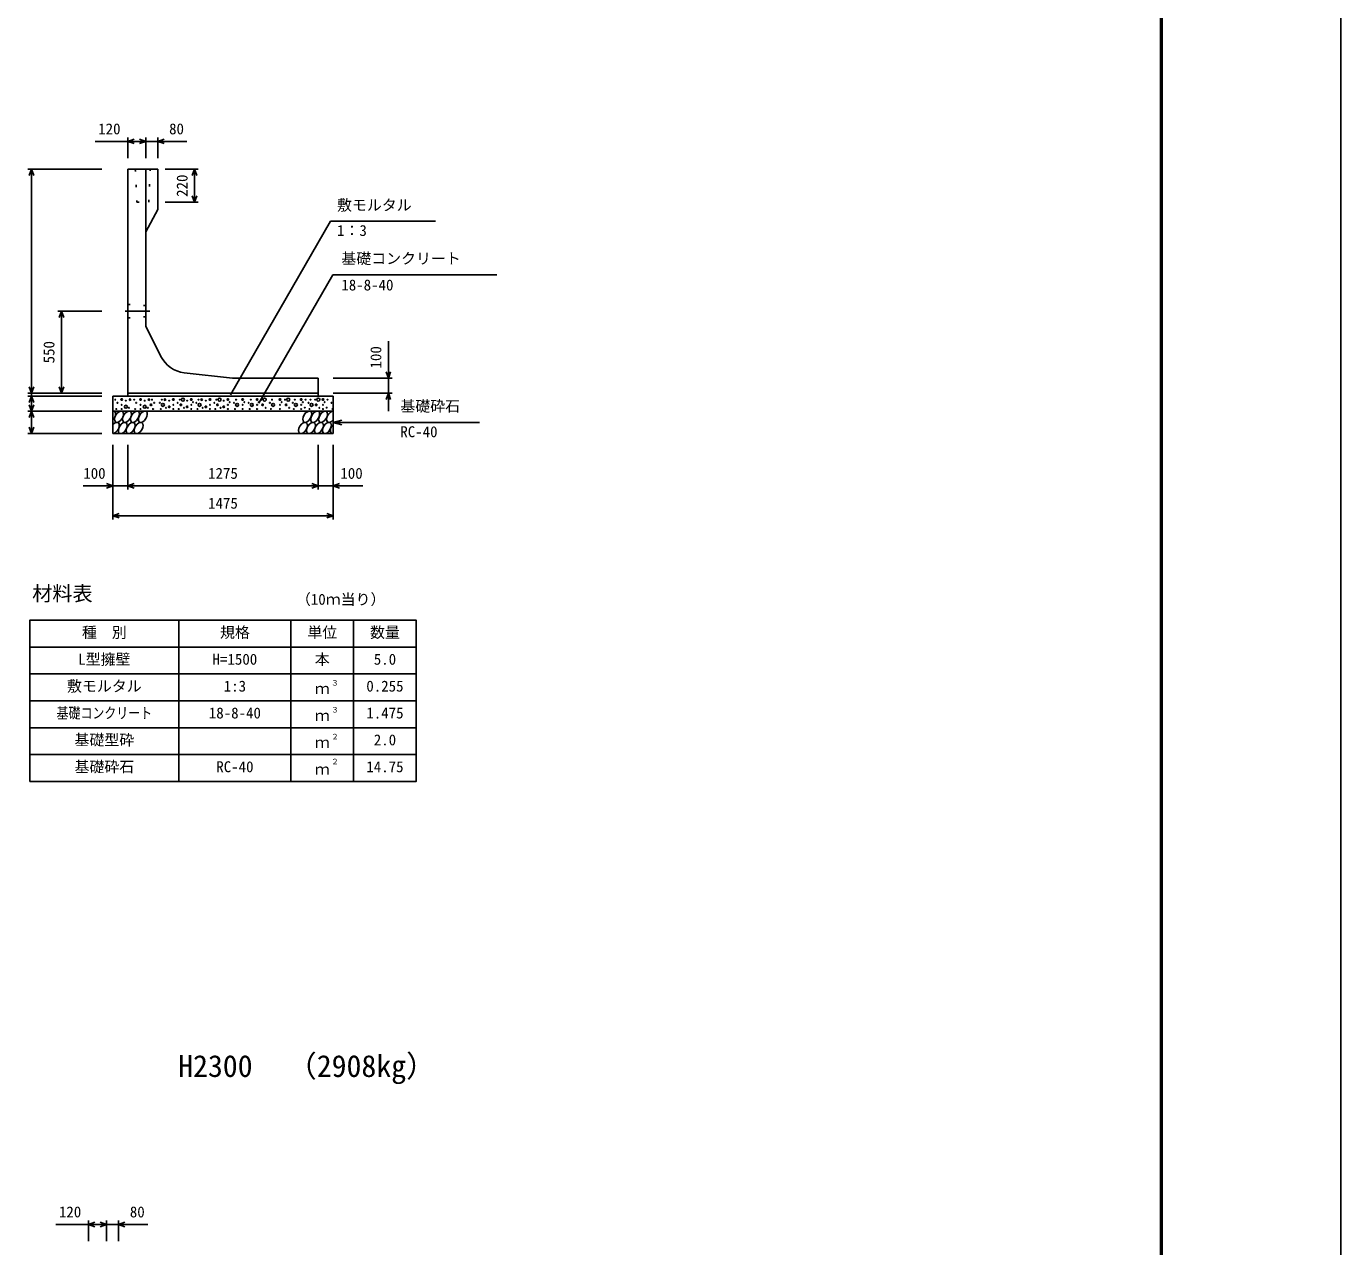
# Model space of a CAD drawing. Units: millimetres, scale not verified. Extents: x -50400 to 50400, y -17820 to 17820.
# Drawn here: x 41595 to 50400, y 957 to 9129 of the extents above; entities that cross this region are included whole.
import ezdxf
from ezdxf.enums import TextEntityAlignment as Align

# ---------------------------------------------------------------- set-up
doc = ezdxf.new("R2010")
doc.units = ezdxf.units.MM
doc.header["$LTSCALE"] = 60
doc.linetypes.add('CHAIN1', pattern=[8, 5, -1, 1, -1])
doc.linetypes.add('DOTTED', pattern=[1.75, 0.25, -1.5])
for name, color, linetype, lineweight in [('0-0_CENTER', 7, 'CHAIN1', 25), ('0-1_DIM', 7, 'Continuous', 25), ('0-2_Defpoints', 5, 'Continuous', 25), ('0-3_HATCH', 6, 'Continuous', 25), ('0-4_HYO', 3, 'Continuous', 25), ('0-5_HYO2', 4, 'Continuous', 25), ('0-6_OUTLINE', 1, 'Continuous', 25), ('0-7_OUTLINE2', 4, 'DOTTED', 25), ('0-8_TXT', 7, 'Continuous', 25), ('0-9_WAKU', 3, 'Continuous', 25)]:
    doc.layers.add(name, color=color, linetype=linetype, lineweight=lineweight)
doc.styles.add('ＭＳ ゴシック', font='')
doc.styles.get('ＭＳ ゴシック').set_extended_font_data('MS Gothic')

msp = doc.modelspace()

# ---------------------------------------------------------------- linework, layer by layer
at = {"layer": '0-0_CENTER'}
msp.add_line((42422.28, 7222.07), (42256.25, 7222.07), dxfattribs=at)
at = {"layer": '0-1_DIM'}
for p, q in [((42275, 8383.96), (42275, 8247.07)), ((42395, 8383.96), (42395, 8247.07)), ((42475, 8383.96), (42475, 8247.07)), ((42055.14, 8358.96), (42275, 8358.96)), ((42395, 8358.96), (42275, 8358.96)), ((42395, 8358.96), (42475, 8358.96)), ((42475, 8358.96), (42670.96, 8358.96)), ((41605, 8172.07), (42100, 8172.07)), ((41630, 6672.07), (41630, 8172.07)), ((42746.91, 8172.07), (42525, 8172.07)), ((42721.91, 8172.07), (42721.91, 7952.07)), ((42746.91, 7952.07), (42525, 7952.07)), ((42962.15, 6660.74), (43633.42, 7823.42)), ((44335.83, 7823.42), (43633.42, 7823.42)), ((43151.63, 6606.35), (43647.9, 7465.91)), ((44747.44, 7465.91), (43647.9, 7465.91)), ((41805, 7222.07), (42100, 7222.07)), ((41830, 7222.07), (41830, 6672.07)), ((44020, 6772.07), (44020, 7019.76)), ((44045, 6772.07), (43650, 6772.07)), ((44020, 6772.07), (44020, 6672.07)), ((41605, 6672.07), (42100, 6672.07)), ((41605, 6672.07), (42100, 6672.07)), ((41605, 6652.07), (42100, 6652.07)), ((41630, 6672.07), (41630, 6652.07)), ((41630, 6652.07), (41630, 6552.07)), ((41830, 6672.07), (42100, 6672.07)), ((44045, 6672.07), (43650, 6672.07)), ((44020, 6552.07), (44020, 6672.07)), ((41605, 6552.07), (42100, 6552.07)), ((41630, 6552.07), (41630, 6402.07)), ((43650, 6477.07), (43707.96, 6492.6)), ((44630.32, 6477.07), (43650, 6477.07)), ((43650, 6477.07), (43707.96, 6461.54)), ((41605, 6402.07), (42100, 6402.07)), ((42175, 5827.07), (42175, 6327.07)), ((42275, 6027.07), (42275, 6327.07)), ((43550, 6027.07), (43550, 6327.07)), ((43550, 6027.07), (43550, 6327.07)), ((43650, 5827.07), (43650, 6327.07)), ((41975.46, 6052.07), (42175, 6052.07)), ((42275, 6052.07), (42175, 6052.07)), ((43550, 6052.07), (42275, 6052.07)), ((43650, 6052.07), (43550, 6052.07)), ((43849.54, 6052.07), (43650, 6052.07)), ((43650, 5852.07), (42175, 5852.07)), ((41792.14, 1105.95), (42012, 1105.95)), ((42012, 1130.95), (42012, 994.06)), ((42132, 1105.95), (42012, 1105.95)), ((42132, 1130.95), (42132, 994.06)), ((42132, 1105.95), (42212, 1105.95)), ((42212, 1130.95), (42212, 994.06)), ((42212, 1105.95), (42407.96, 1105.95))]:
    msp.add_line(p, q, dxfattribs=at)
for points in [[(42317.29, 8374.35), (42275, 8358.96), (42317.29, 8343.57)], [(42352.71, 8374.35), (42395, 8358.96), (42352.71, 8343.57)], [(42517.29, 8374.35), (42475, 8358.96), (42517.29, 8343.57)], [(41645.39, 8129.78), (41630, 8172.07), (41614.61, 8129.78)], [(42737.3, 8129.78), (42721.91, 8172.07), (42706.52, 8129.78)], [(42737.3, 7994.35), (42721.91, 7952.07), (42706.52, 7994.35)], [(41845.39, 7179.78), (41830, 7222.07), (41814.61, 7179.78)], [(44004.61, 6814.35), (44020, 6772.07), (44035.39, 6814.35)], [(41645.39, 6714.35), (41630, 6672.07), (41614.61, 6714.35)], [(41845.39, 6714.35), (41830, 6672.07), (41814.61, 6714.35)], [(41645.39, 6609.78), (41630, 6652.07), (41614.61, 6609.78)], [(44004.61, 6629.78), (44020, 6672.07), (44035.39, 6629.78)], [(41645.39, 6594.35), (41630, 6552.07), (41614.61, 6594.35)], [(41645.39, 6509.78), (41630, 6552.07), (41614.61, 6509.78)], [(41645.39, 6444.35), (41630, 6402.07), (41614.61, 6444.35)], [(42132.71, 6067.46), (42175, 6052.07), (42132.71, 6036.68)], [(42317.29, 6067.46), (42275, 6052.07), (42317.29, 6036.68)], [(43507.71, 6067.46), (43550, 6052.07), (43507.71, 6036.68)], [(43692.29, 6067.46), (43650, 6052.07), (43692.29, 6036.68)], [(42217.29, 5867.46), (42175, 5852.07), (42217.29, 5836.68)], [(43607.71, 5867.46), (43650, 5852.07), (43607.71, 5836.68)], [(42054.29, 1121.35), (42012, 1105.95), (42054.29, 1090.56)], [(42089.71, 1121.35), (42132, 1105.95), (42089.71, 1090.56)], [(42254.29, 1121.35), (42212, 1105.95), (42254.29, 1090.56)]]:
    msp.add_lwpolyline(points, dxfattribs=at)
at = {"layer": '0-2_Defpoints'}
msp.add_lwpolyline([(0, -17820), (50400, -17820), (50400, 17820), (0, 17820)], close=True, dxfattribs=at)
at = {"layer": '0-3_HATCH'}
for centre, radius in [((42190.97, 6629.24), 2.5), ((42204.99, 6608.23), 2.5), ((42233.86, 6630.12), 5), ((42261.9, 6622.24), 2.5), ((42289.94, 6629.24), 5), ((42317.07, 6629.24), 2.5), ((42331.09, 6608.23), 2.5), ((42359.97, 6630.12), 5), ((42388.01, 6622.24), 2.5), ((42416.04, 6629.24), 5), ((42437.07, 6629.24), 2.5), ((42451.09, 6608.23), 2.5), ((42488.91, 6608.23), 2.5), ((42509.94, 6594.23), 10), ((42502.93, 6629.24), 2.5), ((42523.96, 6629.24), 5), ((42551.99, 6622.24), 2.5), ((42580.03, 6630.12), 5), ((42608.91, 6608.23), 2.5), ((42622.93, 6629.24), 2.5), ((42643.96, 6629.24), 10), ((42671.99, 6622.24), 2.5), ((42700.03, 6630.12), 5), ((42711.37, 6612.55), 2.5), ((42734.13, 6608.23), 2.5), ((42755.16, 6594.23), 10), ((42748.15, 6629.24), 2.5), ((42769.18, 6629.24), 5), ((42797.22, 6622.24), 2.5), ((42825.26, 6630.12), 5), ((42854.13, 6608.23), 2.5), ((42868.15, 6629.24), 2.5), ((42889.18, 6629.24), 10), ((42917.22, 6622.24), 2.5), ((42945.26, 6630.12), 5), ((42956.6, 6612.55), 2.5), ((42986.06, 6608.23), 2.5), ((43007.09, 6594.23), 10), ((43000.08, 6629.24), 2.5), ((43043.7, 6630.12), 5), ((43055.04, 6612.55), 2.5), ((43084.5, 6608.23), 2.5), ((43105.53, 6594.23), 10), ((43098.51, 6629.24), 2.5), ((43140.69, 6630.12), 5), ((43152.03, 6612.55), 2.5), ((43170.39, 6629.24), 2.5), ((43191.42, 6629.24), 10), ((43226.77, 6608.23), 2.5), ((43247.8, 6594.23), 10), ((43240.79, 6629.24), 2.5), ((43294.08, 6630.12), 5), ((43305.42, 6612.55), 2.5), ((43328.05, 6629.24), 2.5), ((43349.08, 6629.24), 10), ((43379.74, 6608.23), 2.5), ((43400.77, 6594.23), 10), ((43393.76, 6629.24), 2.5), ((43435.94, 6630.12), 5), ((43447.28, 6612.55), 2.5), ((43465.63, 6629.24), 2.5), ((43484.87, 6608.23), 2.5), ((43505.9, 6594.23), 10), ((43498.89, 6629.24), 2.5), ((43529.67, 6629.24), 2.5), ((43550.71, 6629.24), 10), ((43582.47, 6630.12), 5), ((43593.81, 6612.55), 2.5), ((43612.17, 6629.24), 2.5), ((43639.16, 6608.23), 2.5), ((42197.98, 6566.21), 2.5), ((42233.86, 6594.23), 2.5), ((42233.86, 6566.21), 2.5), ((42261.9, 6581.1), 10), ((42282.93, 6574.09), 2.5), ((42324.08, 6566.21), 2.5), ((42359.97, 6594.23), 2.5), ((42359.97, 6566.21), 2.5), ((42388.01, 6581.1), 10), ((42409.03, 6574.09), 2.5), ((42430.06, 6594.23), 5), ((42444.08, 6566.21), 2.5), ((42495.92, 6566.21), 2.5), ((42530.97, 6574.09), 2.5), ((42551.99, 6581.1), 5), ((42580.03, 6594.23), 2.5), ((42580.03, 6566.21), 2.5), ((42615.92, 6566.21), 2.5), ((42629.94, 6594.23), 5), ((42650.97, 6574.09), 2.5), ((42671.99, 6581.1), 5), ((42700.03, 6594.23), 2.5), ((42700.03, 6566.21), 2.5), ((42741.14, 6566.21), 2.5), ((42776.19, 6574.09), 2.5), ((42797.22, 6581.1), 5), ((42825.26, 6594.23), 2.5), ((42825.26, 6566.21), 2.5), ((42861.14, 6566.21), 2.5), ((42875.16, 6594.23), 5), ((42896.19, 6574.09), 2.5), ((42917.22, 6581.1), 5), ((42945.26, 6594.23), 2.5), ((42945.26, 6566.21), 2.5), ((42993.07, 6566.21), 2.5), ((43043.7, 6594.23), 2.5), ((43043.7, 6566.21), 2.5), ((43091.51, 6566.21), 2.5), ((43140.69, 6594.23), 2.5), ((43140.69, 6566.21), 2.5), ((43177.4, 6594.23), 5), ((43198.43, 6574.09), 2.5), ((43233.78, 6566.21), 2.5), ((43294.08, 6594.23), 2.5), ((43294.08, 6566.21), 2.5), ((43335.06, 6594.23), 5), ((43356.09, 6574.09), 2.5), ((43386.75, 6566.21), 2.5), ((43435.94, 6594.23), 2.5), ((43435.94, 6566.21), 2.5), ((43460.59, 6575.88), 2.5), ((43491.88, 6566.21), 2.5), ((43536.69, 6594.23), 5), ((43557.71, 6574.09), 2.5), ((43582.47, 6594.23), 2.5), ((43582.47, 6566.21), 2.5), ((43607.13, 6575.88), 2.5), ((43646.17, 6566.21), 2.5)]:
    msp.add_circle(centre, radius, dxfattribs=at)
for centre, start_param, end_param in [((42162.64, 6514.54), 4.385593, 6.6745444), ((43636.14, 6514.54), 0.3357715, 4.4411806), ((42187.96, 6439.55), 3.5111464, 7.548991), ((43661.46, 6439.55), 1.2110787, 3.5658734)]:
    msp.add_ellipse(centre, major_axis=(21.81, 35.31), ratio=0.5792, start_param=start_param, end_param=end_param, dxfattribs=at)
for centre in [(42215.84, 6514.54), (42269.05, 6514.54), (42322.26, 6514.54), (42375.47, 6514.54), (43476.51, 6514.54), (43529.72, 6514.54), (43582.93, 6514.54), (42241.16, 6439.55), (42294.37, 6439.55), (42347.58, 6439.55), (43448.63, 6439.55), (43501.84, 6439.55), (43555.04, 6439.55), (43608.25, 6439.55)]:
    msp.add_ellipse(centre, major_axis=(21.81, 35.31), ratio=0.5792, dxfattribs=at)
at = {"layer": '0-4_HYO'}
for p, q in [((42617.5, 5152.07), (42617.5, 4072.07)), ((43367.5, 5152.07), (43367.5, 4072.07)), ((43787.5, 5152.07), (43787.5, 4072.07)), ((41617.5, 4972.07), (44207.5, 4972.07))]:
    msp.add_line(p, q, dxfattribs=at)
msp.add_lwpolyline([(41617.5, 4072.07), (44207.5, 4072.07), (44207.5, 5152.07), (41617.5, 5152.07)], close=True, dxfattribs=at)
at = {"layer": '0-5_HYO2'}
for p, q in [((41617.5, 4792.07), (44207.5, 4792.07)), ((41617.5, 4612.07), (44207.5, 4612.07)), ((41617.5, 4432.07), (44207.5, 4432.07)), ((41617.5, 4252.07), (44207.5, 4252.07))]:
    msp.add_line(p, q, dxfattribs=at)
at = {"layer": '0-6_OUTLINE'}
for p, q in [((42275, 8172.07), (42475, 8172.07)), ((42275, 6652.07), (42275, 8172.07)), ((42395, 8172.07), (42395, 7122.07)), ((42475, 8172.07), (42475, 7902.07)), ((42395, 7752.07), (42475, 7902.07)), ((42496.64, 6918.79), (42395, 7122.07)), ((42975, 6772.07), (42652.42, 6809.58)), ((43550, 6772.07), (42975, 6772.07)), ((43550, 6652.07), (43550, 6772.07)), ((43550, 6672.07), (42275, 6672.07)), ((43650, 6652.07), (43650, 6402.07)), ((43650, 6552.07), (42175, 6552.07)), ((43650, 6402.07), (42175, 6402.07))]:
    msp.add_line(p, q, dxfattribs=at)
msp.add_lwpolyline([(43650, 6652.07), (42175, 6652.07), (42175, 6402.07)], dxfattribs=at)
msp.add_arc((42675.52, 7008.24), 200, 206.56505, 263.36749, dxfattribs=at)
at = {"layer": '0-7_OUTLINE2'}
for p, q in [((42415, 7952.07), (42425, 8172.07)), ((42395, 7259.57), (42275, 7267.07)), ((42275, 7177.07), (42395, 7184.57))]:
    msp.add_line(p, q, dxfattribs=at)
msp.add_lwpolyline([(42325, 8172.07), (42335, 7952.07), (42415, 7952.07)], dxfattribs=at)
at = {"layer": '0-9_WAKU', "lineweight": 50}
msp.add_lwpolyline([(1200, -16620), (49200, -16620), (49200, 16620), (1200, 16620)], close=True, dxfattribs=at)

# ---------------------------------------------------------------- texts
at = {"layer": '0-1_DIM', "style": 'ＭＳ ゴシック'}
for s, p in [('120', (42076.36, 8383.96)), ('80', (42551.26, 8383.96)), ('敷モルタル', (43676.27, 7873.42)), ('1：3', (43676.27, 7703.3)), ('基礎コンクリート', (43705.15, 7515.91)), ('18-8-40', (43705.15, 7338.28)), ('基礎砕石', (44100.25, 6527.07)), ('RC-40', (44100.25, 6355.69)), ('100', (41976.36, 6077.07)), ('1275', (42812.5, 6077.07)), ('100', (43698.64, 6077.07)), ('1475', (42812.5, 5877.07)), ('120', (41813.36, 1130.95)), ('80', (42288.26, 1130.95))]:
    msp.add_text(s, height=73.31, dxfattribs=at).set_placement(p, align=Align.BOTTOM_LEFT)
for s, p in [('220', (42696.91, 7987.07)), ('550', (41805, 6872.07)), ('100', (43995, 6837.71))]:
    msp.add_text(s, height=73.31, rotation=90, dxfattribs=at).set_placement(p, align=Align.BOTTOM_LEFT)
at = {"layer": '0-8_TXT', "style": 'ＭＳ ゴシック'}
for s, height, p in [('材料表', 98.97, (41634.17, 5252.07)), ('（10ｍ当り）', 73.31, (43400.83, 5233.73)), ('種\u3000別', 73.31, (41967.5, 5012.07)), ('規格', 73.31, (42892.5, 5012.07)), ('単位', 73.31, (43477.5, 5012.07)), ('数量', 73.31, (43897.5, 5012.07)), ('L型擁壁', 73.31, (41942.5, 4832.07)), ('本', 73.31, (43527.5, 4832.07)), ('H=1500', 73.31, (42842.5, 4832.07)), ('5.0', 73.31, (43922.5, 4832.07)), ('敷モルタル', 73.31, (41867.5, 4652.07)), ('1:3', 73.31, (42917.5, 4652.07)), ('ｍ', 73.31, (43527.5, 4635.4)), ('３', 36.66, (43636.74, 4702.68)), ('0.255', 73.31, (43872.5, 4652.07)), ('18-8-40', 73.31, (42817.5, 4472.07)), ('ｍ', 73.31, (43527.5, 4455.4)), ('３', 36.66, (43636.74, 4522.68)), ('1.475', 73.31, (43872.5, 4472.07)), ('基礎型砕', 73.31, (41917.5, 4292.07)), ('ｍ', 73.31, (43527.5, 4275.4)), ('２', 36.66, (43636.74, 4342.68)), ('2.0', 73.31, (43922.5, 4292.07)), ('基礎砕石', 73.31, (41917.5, 4112.07)), ('RC-40', 73.31, (42867.5, 4112.07)), ('ｍ', 73.31, (43527.5, 4095.4)), ('２', 36.66, (43636.74, 4176.01)), ('14.75', 73.31, (43872.5, 4112.07)), ('H2300', 146.6, (42612, 2049.31)), ('（2908kg）', 146.6, (43340.62, 2049.31))]:
    msp.add_text(s, height=height, dxfattribs=at).set_placement(p, align=Align.BOTTOM_LEFT)
at = {"layer": '0-8_TXT', "style": 'ＭＳ ゴシック', "width": 0.8}
msp.add_text('基礎コンクリート', height=73.31, dxfattribs=at).set_placement((41797.5, 4472.07), align=Align.BOTTOM_LEFT)

doc.saveas('drawing.dxf')
